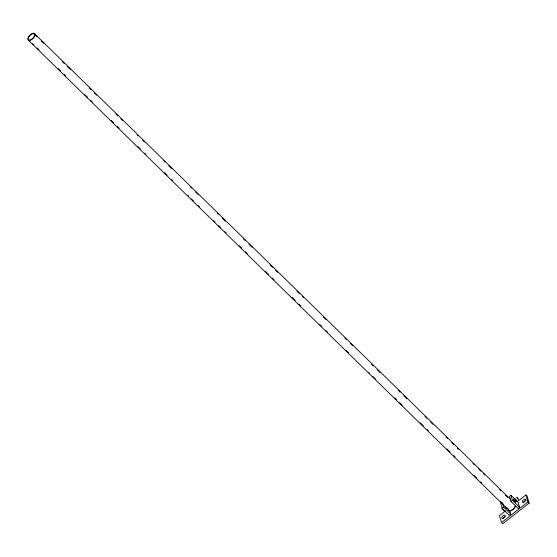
<?xml version="1.0" encoding="UTF-8"?>
<svg xmlns="http://www.w3.org/2000/svg" width="557" height="557" viewBox="0 0 557 557"><rect width="100%" height="100%" fill="white"/><g stroke="black" fill="none" stroke-linecap="round" stroke-linejoin="round"><path stroke-width="0.84" d="M516.492 500.506L515.065 498.898L515.984 499.636M513.791 499.163L513.429 499.448L515.559 502.163L515.914 501.878L515.329 500.875M514.891 498.299L514.536 498.585L515.413 500.089L516.659 501.307L517.014 501.015M504.531 510.776L504.169 511.061L502.045 508.339M501.655 502.525L500.673 503.291L502.129 508.256L509.3 515.274L510.769 514.125L509.801 510.811M514.543 498.766L510.957 495.257L509.488 496.405L510.943 501.37L518.114 508.388L519.584 507.239L518.128 502.275L516.339 500.52M502.129 508.256L503.598 507.107L502.386 502.971M510.943 501.37L512.412 500.221L510.957 495.257M505.575 510.86L499.469 515.622L501.509 522.577L502.699 523.747L529.15 503.089L527.117 496.134L525.919 494.964L517.105 501.85M501.509 522.577L527.952 501.92L525.919 494.964M515.183 501.53L515.204 500.973M514.849 501.258L515.497 501.718L515.295 501.022M505.652 506.856C503.667 505.505 507.323 510.17 506.48 507.907M527.952 501.92L529.15 503.089M512.412 500.221L519.584 507.239M34.123 33.253L510.525 499.392M33.782 33.699L36.894 36.741M41.246 41.002L43.731 43.432M62.391 61.688L64.257 63.519M67.369 66.561L70.474 69.604M89.134 87.86L91 89.684M94.112 92.727L96.598 95.163M115.877 114.025L117.743 115.849M120.855 118.892L122.721 120.723M137.022 134.717L138.268 135.936M142.62 140.19L144.486 142.021M163.772 160.882L165.011 162.101M168.743 165.749L171.855 168.792M190.515 187.048L191.754 188.266M195.486 191.921L198.598 194.964M217.258 213.22L218.497 214.438M222.229 218.086L225.341 221.129M243.374 238.779L245.24 240.603M248.972 244.251L252.084 247.294M270.124 264.944L272.61 267.381M275.715 270.423L277.581 272.248M296.867 291.109L299.353 293.546M302.465 296.589L303.704 297.807M323.61 317.281L326.096 319.711M344.755 337.967L346.621 339.791M350.353 343.446L352.839 345.876M371.498 364.139L373.364 365.963M377.096 369.611L380.201 372.654M398.241 390.304L400.107 392.128M403.839 395.776L406.951 398.819M424.984 416.469L426.85 418.293M430.582 421.948L433.067 424.378M446.129 437.161L447.375 438.38M451.727 442.634L453.593 444.465M457.325 448.113L458.571 449.332M472.872 463.327L474.118 464.545M478.47 468.806L480.956 471.236M483.448 473.673L484.687 474.891M499.615 489.492L500.861 490.71M505.213 494.971L507.706 497.408M32.745 43.655L33.991 44.873M37.096 47.916L38.962 49.74M58.248 68.608L60.734 71.038M63.846 74.081L65.712 75.905M84.365 94.161L87.477 97.203M90.589 100.246L92.455 102.077M111.108 120.333L113.6 122.763M117.332 126.418L119.198 128.242M137.858 146.498L140.343 148.935M144.695 153.196L145.941 154.407M164.6 172.663L167.086 175.1M171.438 179.361L172.684 180.579M187.612 195.18L188.851 196.398M191.343 198.835L193.829 201.265M198.181 205.526L199.427 206.744M213.728 220.739L214.974 221.958M218.706 225.606L220.572 227.437M224.924 231.691L226.17 232.91M239.232 245.693L241.717 248.123M245.449 251.778L247.315 253.602M265.355 271.252L268.46 274.295M272.192 277.943L274.058 279.767M292.098 297.417L295.203 300.46M298.935 304.108L300.801 305.939M319.46 324.195L321.946 326.625M325.678 330.28L327.544 332.104M346.203 350.36L348.696 352.797M368.595 372.264L369.841 373.482M372.946 376.525L375.439 378.962M394.718 397.823L396.584 399.654M399.689 402.697L402.182 405.127M420.215 422.777L423.327 425.82M427.059 429.468L428.298 430.686M446.958 448.942L450.07 451.985M453.802 455.64L455.048 456.851M473.701 475.107L476.813 478.15M480.545 481.805L481.791 483.023M500.444 501.279L503.556 504.322M507.288 507.97L508.534 509.189M28.679 40.452L509.439 510.853M503.598 507.107L510.769 514.125M514.877 501.356L514.048 500.304M513.839 499.845L514.139 500.353M515.155 506.202A4.052 1.977 -45.6 0 1 511.138 510.289M515.587 506.055A4.63 2.263 -45.6 0 1 511.918 510.289A4.63 2.263 -45.6 0 1 508.611 510.024M503.062 518.525A2.11 1.03 -45.6 0 1 505.157 516.402M523.636 502.456A2.11 1.03 -45.6 0 1 526.435 500.27M516.903 497.464L518.323 499.274L516.903 497.464M30.231 40.313A4.63 2.263 -45.6 0 0 34.945 34.081A4.63 2.263 -45.6 0 0 29.02 36.156A4.63 2.263 -45.6 0 0 30.231 40.313M30.377 39.888A4.052 1.977 -45.6 0 0 34.506 34.423A4.052 1.977 -45.6 0 0 29.312 36.247A4.052 1.977 -45.6 0 0 30.377 39.888M523.469 502.317A2.11 1.03 -45.6 0 0 525.613 499.476A2.11 1.03 -45.6 0 0 522.912 500.423A2.11 1.03 -45.6 0 0 523.469 502.317M502.894 518.386A2.11 1.03 -45.6 0 0 505.046 515.545A2.11 1.03 -45.6 0 0 502.344 516.492A2.11 1.03 -45.6 0 0 502.894 518.386"/></g></svg>
